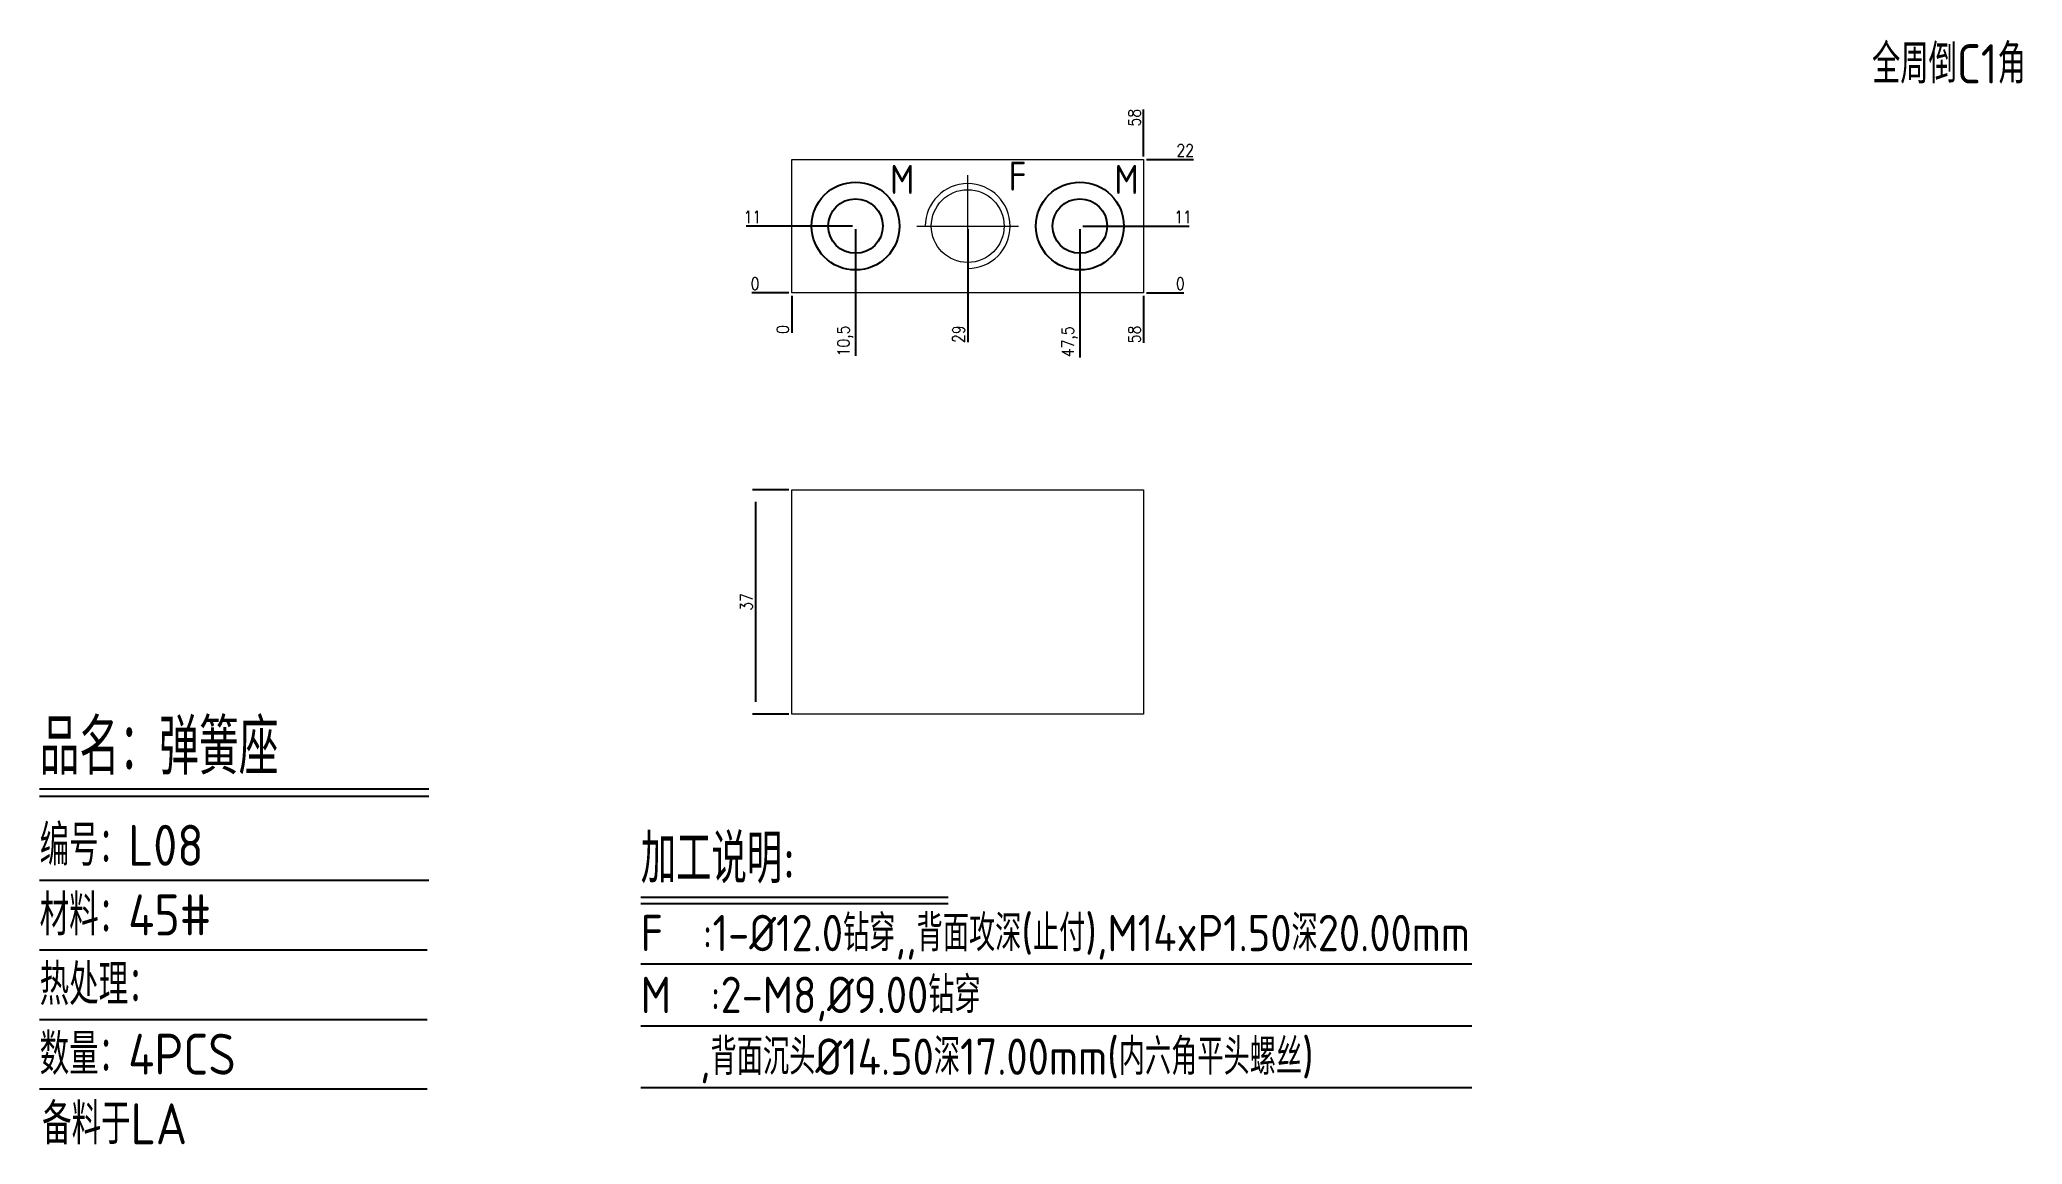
# Model space of a CAD drawing. Header units: millimetres. Extents: x 102229 to 102556, y -13636 to -13454.
import ezdxf
from ezdxf.enums import TextEntityAlignment as Align

# ---------------------------------------------------------------- set-up
doc = ezdxf.new("R2010")
doc.units = ezdxf.units.MM
for name, pattern in [('ACAD_ISO03W100', [0]), ('CENTER', [0]), ('DASHED', [0])]:
    doc.linetypes.add(name, pattern=pattern)
for name, color, linetype in [('B2', 255, 'Continuous'), ('B2_O', 40, 'Continuous'), ('DIM', 4, 'Continuous'), ('TEXT', 4, 'Continuous')]:
    doc.layers.add(name, color=color, linetype=linetype)
doc.styles.add('gbenor', font='gbenor.shx', dxfattribs={"bigfont": 'gbcbig.shx'})
doc.styles.get("Standard").update_dxf_attribs({"font": 'txt.shx', "width": 0.85, "bigfont": 'ctxt.shx'})
doc.dimstyles.new('T-2-WX', dxfattribs={"dimtxt": 2, "dimasz": 2, "dimexe": 0.5, "dimexo": 0.5, "dimgap": 0.5, "dimtad": 1, "dimtxsty": 'Standard', "dimblk": 'OPEN30', "dimcen": 0, "dimazin": 3, "dimtfac": 1, "dimtmove": 0, "dimatfit": 3, "dimldrblk": 'OPEN30', "dimlwd": -1, "dimlwe": -1})

# ---------------------------------------------------------------- blocks, each defined once
blk = doc.blocks.new('*D7579')
at = {"layer": 'Defpoints', "color": 0}
for p in [(102352.91, -13495.96), (102410.91, -13495.96), (102415.91, -13495.96)]:
    blk.add_point(p, dxfattribs=at)
at = {"layer": 'DIM', "color": 0}
blk.add_line((102411.41, -13495.96), (102417.54, -13495.96), dxfattribs=at)
at = {"layer": 'DIM', "color": 0, "insert": (102416.98, -13494.46), "char_height": 2, "attachment_point": 5}
blk.add_mtext('0', dxfattribs=at)
blk = doc.blocks.new('_Open30')
blk = doc.blocks.new('*D7580')
at = {"layer": 'Defpoints', "color": 0}
for p in [(102400.41, -13484.96), (102415.91, -13484.96), (102352.91, -13495.96)]:
    blk.add_point(p, dxfattribs=at)
at = {"layer": 'DIM', "color": 0}
blk.add_line((102400.91, -13484.96), (102418.43, -13484.96), dxfattribs=at)
at = {"layer": 'DIM', "color": 0, "insert": (102417.42, -13483.46), "char_height": 2, "attachment_point": 5}
blk.add_mtext('11', dxfattribs=at)
blk = doc.blocks.new('*D7581')
at = {"layer": 'Defpoints', "color": 0}
for p in [(102410.91, -13473.96), (102415.91, -13473.96), (102352.91, -13495.96)]:
    blk.add_point(p, dxfattribs=at)
at = {"layer": 'DIM', "color": 0}
blk.add_line((102411.41, -13473.96), (102419.16, -13473.96), dxfattribs=at)
at = {"layer": 'DIM', "color": 0, "insert": (102417.79, -13472.46), "char_height": 2, "attachment_point": 5}
blk.add_mtext('22', dxfattribs=at)
blk = doc.blocks.new('*D7582')
at = {"layer": 'Defpoints', "color": 0}
for p in [(102347.91, -13495.96), (102352.91, -13495.96), (102352.91, -13495.96)]:
    blk.add_point(p, dxfattribs=at)
at = {"layer": 'DIM', "color": 0}
blk.add_line((102352.41, -13495.96), (102346.28, -13495.96), dxfattribs=at)
at = {"layer": 'DIM', "color": 0, "insert": (102346.84, -13494.46), "char_height": 2, "attachment_point": 5}
blk.add_mtext('0', dxfattribs=at)
blk = doc.blocks.new('*D7583')
at = {"layer": 'Defpoints', "color": 0}
for p in [(102347.91, -13484.96), (102363.41, -13484.96), (102352.91, -13495.96)]:
    blk.add_point(p, dxfattribs=at)
at = {"layer": 'DIM', "color": 0}
blk.add_line((102362.91, -13484.96), (102345.39, -13484.96), dxfattribs=at)
at = {"layer": 'DIM', "color": 0, "insert": (102346.4, -13483.46), "char_height": 2, "attachment_point": 5}
blk.add_mtext('11', dxfattribs=at)
blk = doc.blocks.new('*D7584')
at = {"layer": 'Defpoints', "color": 0}
for p in [(102352.91, -13495.96), (102410.91, -13495.96), (102410.91, -13500.96)]:
    blk.add_point(p, dxfattribs=at)
at = {"layer": 'DIM', "color": 0}
blk.add_line((102410.91, -13496.46), (102410.91, -13504.21), dxfattribs=at)
at = {"layer": 'DIM', "color": 0, "insert": (102409.41, -13502.84), "char_height": 2, "attachment_point": 5, "rotation": 90}
blk.add_mtext('58', dxfattribs=at)
blk = doc.blocks.new('*D7585')
at = {"layer": 'Defpoints', "color": 0}
for p in [(102400.41, -13484.96), (102352.91, -13495.96), (102400.41, -13500.96)]:
    blk.add_point(p, dxfattribs=at)
at = {"layer": 'DIM', "color": 0}
blk.add_line((102400.41, -13485.46), (102400.41, -13506.64), dxfattribs=at)
at = {"layer": 'DIM', "color": 0, "insert": (102398.72, -13504.05), "char_height": 2, "attachment_point": 5, "rotation": 90}
blk.add_mtext('47,5', dxfattribs=at)
blk = doc.blocks.new('*D7586')
at = {"layer": 'Defpoints', "color": 0}
for p in [(102381.91, -13484.96), (102352.91, -13495.96), (102381.91, -13500.96)]:
    blk.add_point(p, dxfattribs=at)
at = {"layer": 'DIM', "color": 0}
blk.add_line((102381.91, -13485.46), (102381.91, -13504.13), dxfattribs=at)
at = {"layer": 'DIM', "color": 0, "insert": (102380.41, -13502.8), "char_height": 2, "attachment_point": 5, "rotation": 90}
blk.add_mtext('29', dxfattribs=at)
blk = doc.blocks.new('*D7587')
at = {"layer": 'Defpoints', "color": 0}
for p in [(102363.41, -13484.96), (102352.91, -13495.96), (102363.41, -13500.96)]:
    blk.add_point(p, dxfattribs=at)
at = {"layer": 'DIM', "color": 0}
blk.add_line((102363.41, -13485.46), (102363.41, -13506.4), dxfattribs=at)
at = {"layer": 'DIM', "color": 0, "insert": (102361.72, -13503.93), "char_height": 2, "attachment_point": 5, "rotation": 90}
blk.add_mtext('10,5', dxfattribs=at)
blk = doc.blocks.new('*D7588')
at = {"layer": 'Defpoints', "color": 0}
for p in [(102352.91, -13495.96), (102352.91, -13495.96), (102352.91, -13500.96)]:
    blk.add_point(p, dxfattribs=at)
at = {"layer": 'DIM', "color": 0}
blk.add_line((102352.91, -13496.46), (102352.91, -13502.59), dxfattribs=at)
at = {"layer": 'DIM', "color": 0, "insert": (102351.41, -13502.03), "char_height": 2, "attachment_point": 5, "rotation": 90}
blk.add_mtext('0', dxfattribs=at)
blk = doc.blocks.new('*D7589')
at = {"layer": 'Defpoints', "color": 0}
for p in [(102410.91, -13468.96), (102410.91, -13473.96), (102352.91, -13495.96)]:
    blk.add_point(p, dxfattribs=at)
at = {"layer": 'DIM', "color": 0}
blk.add_line((102410.91, -13473.46), (102410.91, -13465.71), dxfattribs=at)
at = {"layer": 'DIM', "color": 0, "insert": (102409.41, -13467.08), "char_height": 2, "attachment_point": 5, "rotation": 90}
blk.add_mtext('58', dxfattribs=at)
blk = doc.blocks.new('*D7590')
at = {"layer": 'Defpoints', "color": 0}
for p in [(102352.91, -13528.48), (102346.91, -13565.48), (102352.91, -13565.48)]:
    blk.add_point(p, dxfattribs=at)
at = {"layer": 'DIM', "color": 0}
for p, q in [((102352.41, -13528.48), (102346.41, -13528.48)), ((102346.91, -13530.48), (102346.91, -13563.48)), ((102352.41, -13565.48), (102346.41, -13565.48))]:
    blk.add_line(p, q, dxfattribs=at)
at = {"layer": 'DIM', "color": 0, "insert": (102345.41, -13546.98), "char_height": 2, "attachment_point": 5, "rotation": 90}
blk.add_mtext('37', dxfattribs=at)

msp = doc.modelspace()

# ---------------------------------------------------------------- linework, layer by layer
at = {"layer": 'B2', "linetype": 'Continuous', "lineweight": 15}
for points in [[(102352.911, -13495.96), (102352.911, -13473.96), (102410.911, -13473.96), (102410.911, -13495.96)], [(102352.911, -13528.477), (102410.911, -13528.477), (102410.911, -13565.477), (102352.911, -13565.477)]]:
    msp.add_lwpolyline(points, close=True, dxfattribs=at)
at = {"layer": 'B2_O', "color": 4, "linetype": 'CENTER', "lineweight": 15}
for p, q in [((102381.911, -13493.36), (102381.911, -13476.56)), ((102373.511, -13484.96), (102390.311, -13484.96))]:
    msp.add_line(p, q, dxfattribs=at)
at = {"layer": 'B2_O', "linetype": 'ACAD_ISO03W100', "ltscale": 3}
for centre in [(102363.411, -13484.96), (102400.411, -13484.96)]:
    msp.add_circle(centre, 7.25, dxfattribs=at)
at = {"layer": 'B2_O', "color": 4, "linetype": 'DASHED', "lineweight": 15}
msp.add_circle((102381.911, -13484.96), 6, dxfattribs=at)
at = {"layer": 'B2_O'}
for centre in [(102363.411, -13484.96), (102400.411, -13484.96)]:
    msp.add_circle(centre, 4.5, dxfattribs=at)
at = {"layer": 'B2_O', "color": 4, "linetype": 'DASHED', "lineweight": 15}
msp.add_arc((102381.911, -13484.96), 7, 270, 180, dxfattribs=at)
at = {"layer": 'DIM', "color": 4, "linetype": 'Continuous', "lineweight": 25}
for p, q in [((102228.843, -13577.841), (102293.013, -13577.841)), ((102228.843, -13579.024), (102293.013, -13579.024)), ((102228.843, -13592.877), (102293.013, -13592.877)), ((102228.843, -13604.366), (102292.734, -13604.366)), ((102228.843, -13615.854), (102292.734, -13615.854)), ((102228.843, -13627.343), (102292.734, -13627.343))]:
    msp.add_line(p, q, dxfattribs=at)
at = {"layer": 'TEXT', "color": 3}
for p, q in [((102327.993, -13595.7), (102378.682, -13595.7)), ((102327.993, -13596.75), (102378.682, -13596.75)), ((102327.993, -13606.71), (102465.05, -13606.71)), ((102327.993, -13616.91), (102465.05, -13616.91)), ((102327.993, -13627.11), (102465.05, -13627.11))]:
    msp.add_line(p, q, dxfattribs=at)

# ---------------------------------------------------------------- texts
at = {"layer": 'DIM', "color": 3, "linetype": 'Continuous', "lineweight": 25, "style": 'gbenor'}
for s, height, p in [('品名：弹簧座', 9.1232, (102228.843, -13575.476)), ('编号：L08', 6.758, (102228.843, -13590.512)), ('材料：45#', 6.758, (102228.843, -13602.001)), ('热处理：', 6.758, (102228.843, -13613.489)), ('数量：4PCS', 6.758, (102228.843, -13624.978)), ('备料于LA', 6.758, (102229.254, -13636.466))]:
    msp.add_text(s, height=height, dxfattribs=at).set_placement(p)
at = {"layer": 'TEXT', "color": 4, "lineweight": 18, "style": 'gbenor'}
msp.add_text('全周倒C1角', height=6.4765, dxfattribs=at).set_placement((102531.064, -13461.437))
at = {"layer": 'TEXT', "color": 4, "style": 'gbenor'}
for s, p in [('M', (102371.111, -13477.26)), ('F', (102390.141, -13476.73)), ('M', (102408.111, -13477.26))]:
    msp.add_text(s, height=4.8, dxfattribs=at).set_placement(p, align=Align.MIDDLE_CENTER)
for s, height, p in [('加工说明: ', 8.1, (102327.993, -13593.39)), ('F  :1-%%c12.0钻穿,,背面攻深(止付),M14xP1.50深20.00mm', 6, (102327.993, -13604.61)), ('M  :2-M8,%%c9.00钻穿', 6, (102327.993, -13614.81)), ('   ,背面沉头%%C14.50深17.00mm(内六角平头螺丝)', 6, (102327.993, -13625.01))]:
    msp.add_text(s, height=height, dxfattribs=at).set_placement(p)

# ---------------------------------------------------------------- dimensions: what is measured, and where the dimension line sits
at = {"layer": 'DIM', "color": 4}
for feature_location, offset, dtype, origin, picture, middle in [((102410.911, -13473.96), (0, 5), 1, (102352.911, -13495.96), '*D7589', (102409.411, -13467.084)), ((102410.911, -13473.96), (5, 0), 0, (102352.911, -13495.96), '*D7581', (102417.787, -13472.46)), ((102363.411, -13484.96), (-15.5, 0), 0, (102352.911, -13495.96), '*D7583', (102346.399, -13483.46)), ((102400.411, -13484.96), (15.5, 0), 0, (102352.911, -13495.96), '*D7580', (102417.423, -13483.46)), ((102400.411, -13484.96), (0, -16), 1, (102352.911, -13495.96), '*D7585', (102398.72, -13504.051)), ((102381.911, -13484.96), (0, -16), 1, (102352.911, -13495.96), '*D7586', (102380.411, -13502.796)), ((102363.411, -13484.96), (0, -16), 1, (102352.911, -13495.96), '*D7587', (102361.72, -13503.929)), ((102352.910607719, -13495.960260772), (-5, 0), 0, (102352.910607719, -13495.960260772), '*D7582', (102346.843941052, -13494.460260772)), ((102410.910607719, -13495.960260772), (5, 0), 0, (102352.910607719, -13495.960260772), '*D7579', (102416.977274385, -13494.460260772)), ((102352.910607719, -13495.960260772), (0, -5), 1, (102352.910607719, -13495.960260772), '*D7588', (102351.410607719, -13502.026927439)), ((102410.911, -13495.96), (0, -5), 1, (102352.911, -13495.96), '*D7584', (102409.411, -13502.836))]:
    dim = msp.add_ordinate_dim(feature_location=feature_location, offset=offset, dtype=dtype, origin=origin, dimstyle='T-2-WX', dxfattribs=at)
    dim.commit()
    dim.dimension.update_dxf_attribs({"geometry": picture, "text_midpoint": middle})
dim = msp.add_linear_dim(base=(102346.911, -13565.477), p1=(102352.911, -13528.477), p2=(102352.911, -13565.477), angle=90, dimstyle='T-2-WX', dxfattribs=at)
dim.commit()
dim.dimension.update_dxf_attribs({"geometry": '*D7590', "text_midpoint": (102345.411, -13546.977)})

doc.saveas('drawing.dxf')
